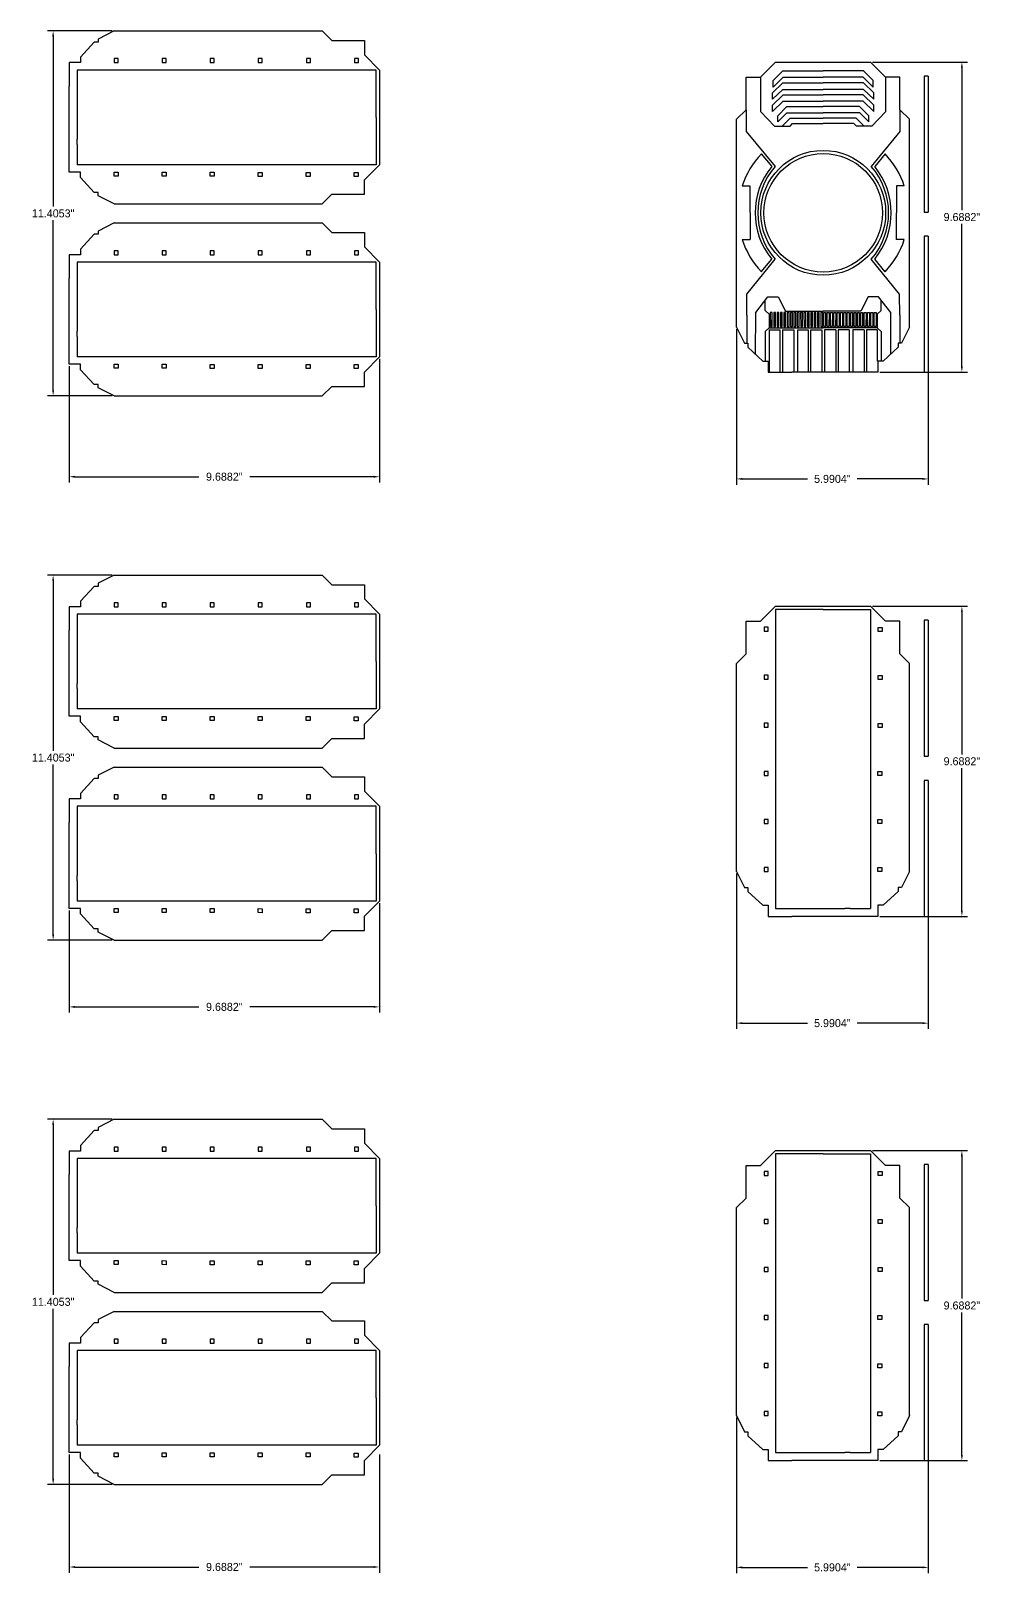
# Model space of a CAD drawing. Extents: x -1 to 46709, y -4 to 42275.
# Drawn here: x -1.45 to 28.23, y 46.23 to 94.41 of the extents above; entities that cross this region are included whole.
import ezdxf

# ---------------------------------------------------------------- set-up
doc = ezdxf.new("R2010")
doc.units = 0
doc.header["$MEASUREMENT"] = 0
doc.layers.get('0').update_dxf_attribs({"linetype": 'CONTINUOUS'})
doc.layers.get('Defpoints').update_dxf_attribs({"linetype": 'CONTINUOUS'})
for name, color, linetype in [('CUT', 1, 'CONTINUOUS'), ('Dims', 210, 'CONTINUOUS'), ('SCORE', 5, 'CONTINUOUS')]:
    doc.layers.add(name, color=color, linetype=linetype)
doc.dimstyles.get("Standard").update_dxf_attribs({"dimtxt": 0.25, "dimasz": 0.18, "dimexe": 0.18, "dimexo": 0.0625, "dimgap": 0.09, "dimtad": 0, "dimtih": 1, "dimtoh": 1, "dimdec": 4, "dimzin": 0, "dimdsep": 46, "dimlunit": 3, "dimtxsty": 'Standard', "dimcen": 0.09, "dimadec": 0, "dimazin": 0, "dimtfac": 1, "dimtdec": 4, "dimtofl": 0, "dimtmove": 0, "dimatfit": 3, "dimfxl": 1, "dimtolj": 1, "dimtzin": 0, "dimarcsym": 0})

# ---------------------------------------------------------------- blocks, each defined once
blk = doc.blocks.new('*U52')
at = {"linetype": 'Continuous'}
blk.add_lwpolyline([(1.058, 0), (1.183, 0), (1.183, 0.125), (1.058, 0.125)], close=True, dxfattribs=at)
blk = doc.blocks.new('*U53')
at = {"layer": 'CUT', "color": 0, "linetype": 'ByBlock', "lineweight": -2, "transparency": 16777216}
for p in [(0.098, 2.759), (1.598, 2.759), (3.098, 2.759), (4.598, 2.759), (6.098, 2.759), (7.598, 2.759)]:
    blk.add_blockref('*U52', p, dxfattribs=at)
blk = doc.blocks.new('*U54')
at = {"linetype": 'Continuous'}
blk.add_lwpolyline([(1.058, 0), (1.183, 0), (1.183, 0.125), (1.058, 0.125)], close=True, dxfattribs=at)
blk = doc.blocks.new('*U55')
at = {"layer": 'CUT', "color": 0, "linetype": 'ByBlock', "lineweight": -2, "transparency": 16777216}
for p in [(0.098, 2.759), (1.598, 2.759), (3.098, 2.759), (4.598, 2.759), (6.098, 2.759), (7.598, 2.759)]:
    blk.add_blockref('*U54', p, dxfattribs=at)
blk = doc.blocks.new('*U56')
at = {"linetype": 'Continuous'}
blk.add_lwpolyline([(1.058, 0), (1.183, 0), (1.183, 0.125), (1.058, 0.125)], close=True, dxfattribs=at)
blk = doc.blocks.new('*U57')
at = {"layer": 'CUT', "color": 0, "linetype": 'ByBlock', "lineweight": -2, "transparency": 16777216}
for p in [(0.098, 2.759), (1.598, 2.759), (3.098, 2.759), (4.598, 2.759), (6.098, 2.759), (7.598, 2.759)]:
    blk.add_blockref('*U56', p, dxfattribs=at)
blk = doc.blocks.new('*U58')
at = {"linetype": 'Continuous'}
blk.add_lwpolyline([(1.058, 0), (1.183, 0), (1.183, 0.125), (1.058, 0.125)], close=True, dxfattribs=at)
blk = doc.blocks.new('*U59')
at = {"layer": 'CUT', "color": 0, "linetype": 'ByBlock', "lineweight": -2, "transparency": 16777216}
for p in [(0.098, 2.759), (1.598, 2.759), (3.098, 2.759), (4.598, 2.759), (6.098, 2.759), (7.598, 2.759)]:
    blk.add_blockref('*U58', p, dxfattribs=at)
blk = doc.blocks.new('*U60')
at = {"linetype": 'Continuous'}
blk.add_lwpolyline([(1.058, 0), (1.183, 0), (1.183, 0.125), (1.058, 0.125)], close=True, dxfattribs=at)
blk = doc.blocks.new('*U61')
at = {"layer": 'CUT', "color": 0, "linetype": 'ByBlock', "lineweight": -2, "transparency": 16777216}
for p in [(0.098, 2.759), (1.598, 2.759), (3.098, 2.759), (4.598, 2.759), (6.098, 2.759), (7.598, 2.759)]:
    blk.add_blockref('*U60', p, dxfattribs=at)
blk = doc.blocks.new('*U62')
at = {"linetype": 'Continuous'}
blk.add_lwpolyline([(1.058, 0), (1.183, 0), (1.183, 0.125), (1.058, 0.125)], close=True, dxfattribs=at)
blk = doc.blocks.new('*U63')
at = {"layer": 'CUT', "color": 0, "linetype": 'ByBlock', "lineweight": -2, "transparency": 16777216}
for p in [(0.098, 2.759), (1.598, 2.759), (3.098, 2.759), (4.598, 2.759), (6.098, 2.759), (7.598, 2.759)]:
    blk.add_blockref('*U62', p, dxfattribs=at)
blk = doc.blocks.new('*U64')
at = {"linetype": 'Continuous'}
blk.add_lwpolyline([(1.058, 0), (1.183, 0), (1.183, 0.125), (1.058, 0.125)], close=True, dxfattribs=at)
blk = doc.blocks.new('*U65')
at = {"layer": 'CUT', "color": 0, "linetype": 'ByBlock', "lineweight": -2, "transparency": 16777216}
for p in [(0.098, 2.759), (1.598, 2.759), (3.098, 2.759), (4.598, 2.759), (6.098, 2.759), (7.598, 2.759)]:
    blk.add_blockref('*U64', p, dxfattribs=at)
blk = doc.blocks.new('*U66')
at = {"linetype": 'Continuous'}
blk.add_lwpolyline([(1.058, 0), (1.183, 0), (1.183, 0.125), (1.058, 0.125)], close=True, dxfattribs=at)
blk = doc.blocks.new('*U67')
at = {"layer": 'CUT', "color": 0, "linetype": 'ByBlock', "lineweight": -2, "transparency": 16777216}
for p in [(0.098, 2.759), (1.598, 2.759), (3.098, 2.759), (4.598, 2.759), (6.098, 2.759), (7.598, 2.759)]:
    blk.add_blockref('*U66', p, dxfattribs=at)
blk = doc.blocks.new('*U68')
at = {"linetype": 'Continuous'}
blk.add_lwpolyline([(1.058, 0), (1.183, 0), (1.183, 0.125), (1.058, 0.125)], close=True, dxfattribs=at)
blk = doc.blocks.new('*U69')
at = {"layer": 'CUT', "color": 0, "linetype": 'ByBlock', "lineweight": -2, "transparency": 16777216}
for p in [(0.098, 2.759), (1.598, 2.759), (3.098, 2.759), (4.598, 2.759), (6.098, 2.759), (7.598, 2.759)]:
    blk.add_blockref('*U68', p, dxfattribs=at)
blk = doc.blocks.new('*U70')
at = {"linetype": 'Continuous'}
blk.add_lwpolyline([(1.058, 0), (1.183, 0), (1.183, 0.125), (1.058, 0.125)], close=True, dxfattribs=at)
blk = doc.blocks.new('*U71')
at = {"layer": 'CUT', "color": 0, "linetype": 'ByBlock', "lineweight": -2, "transparency": 16777216}
for p in [(0.098, 2.759), (1.598, 2.759), (3.098, 2.759), (4.598, 2.759), (6.098, 2.759), (7.598, 2.759)]:
    blk.add_blockref('*U70', p, dxfattribs=at)
blk = doc.blocks.new('*U72')
at = {"linetype": 'Continuous'}
blk.add_lwpolyline([(1.058, 0), (1.183, 0), (1.183, 0.125), (1.058, 0.125)], close=True, dxfattribs=at)
blk = doc.blocks.new('*U73')
at = {"layer": 'CUT', "color": 0, "linetype": 'ByBlock', "lineweight": -2, "transparency": 16777216}
for p in [(0.098, 2.759), (1.598, 2.759), (3.098, 2.759), (4.598, 2.759), (6.098, 2.759), (7.598, 2.759)]:
    blk.add_blockref('*U72', p, dxfattribs=at)
blk = doc.blocks.new('*U74')
at = {"linetype": 'Continuous'}
blk.add_lwpolyline([(1.058, 0), (1.183, 0), (1.183, 0.125), (1.058, 0.125)], close=True, dxfattribs=at)
blk = doc.blocks.new('*U75')
at = {"layer": 'CUT', "color": 0, "linetype": 'ByBlock', "lineweight": -2, "transparency": 16777216}
for p in [(0.098, 2.759), (1.598, 2.759), (3.098, 2.759), (4.598, 2.759), (6.098, 2.759), (7.598, 2.759)]:
    blk.add_blockref('*U74', p, dxfattribs=at)
blk = doc.blocks.new('*U76')
at = {"linetype": 'Continuous'}
blk.add_lwpolyline([(1.058, 0), (1.183, 0), (1.183, 0.125), (1.058, 0.125)], close=True, dxfattribs=at)
blk = doc.blocks.new('*U77')
at = {"layer": 'CUT', "color": 0, "linetype": 'ByBlock', "lineweight": -2, "transparency": 16777216}
for p in [(0.098, 2.759), (1.598, 2.759), (3.098, 2.759), (4.598, 2.759), (6.098, 2.759), (7.598, 2.759)]:
    blk.add_blockref('*U76', p, dxfattribs=at)
blk = doc.blocks.new('*U78')
at = {"linetype": 'Continuous'}
blk.add_lwpolyline([(1.058, 0), (1.183, 0), (1.183, 0.125), (1.058, 0.125)], close=True, dxfattribs=at)
blk = doc.blocks.new('*U79')
at = {"layer": 'CUT', "color": 0, "linetype": 'ByBlock', "lineweight": -2, "transparency": 16777216}
for p in [(0.098, 2.759), (1.598, 2.759), (3.098, 2.759), (4.598, 2.759), (6.098, 2.759), (7.598, 2.759)]:
    blk.add_blockref('*U78', p, dxfattribs=at)
blk = doc.blocks.new('*U80')
at = {"linetype": 'Continuous'}
blk.add_lwpolyline([(1.058, 0), (1.183, 0), (1.183, 0.125), (1.058, 0.125)], close=True, dxfattribs=at)
blk = doc.blocks.new('*U81')
at = {"layer": 'CUT', "color": 0, "linetype": 'ByBlock', "lineweight": -2, "transparency": 16777216}
for p in [(0.098, 2.759), (1.598, 2.759), (3.098, 2.759), (4.598, 2.759), (6.098, 2.759), (7.598, 2.759)]:
    blk.add_blockref('*U80', p, dxfattribs=at)
blk = doc.blocks.new('*U82')
at = {"linetype": 'Continuous'}
blk.add_lwpolyline([(1.058, 0), (1.183, 0), (1.183, 0.125), (1.058, 0.125)], close=True, dxfattribs=at)
blk = doc.blocks.new('*U83')
at = {"layer": 'CUT', "color": 0, "linetype": 'ByBlock', "lineweight": -2, "transparency": 16777216}
for p in [(0.098, 2.759), (1.598, 2.759), (3.098, 2.759), (4.598, 2.759), (6.098, 2.759), (7.598, 2.759)]:
    blk.add_blockref('*U82', p, dxfattribs=at)
blk = doc.blocks.new('*U84')
at = {"linetype": 'Continuous'}
for p, q in [((0.03653, 0.47489), (0.03934, 0.03934)), ((0.09554, 0.47489), (0.03653, 0.47489)), ((0.03934, 0.03934), (0.09554, 0.03934)), ((0.09554, 0.03934), (0.09554, 0.47489))]:
    blk.add_line(p, q, dxfattribs=at)
blk = doc.blocks.new('*U85')
at = {"layer": 'SCORE', "color": 0, "linetype": 'ByBlock', "lineweight": -2, "transparency": 16777216, "rotation": 90.00000000000001}
for p in [(42.956, 57.553), (42.956, 57.448), (42.956, 57.343), (42.956, 57.238), (42.956, 57.133), (42.956, 57.028), (42.956, 56.923), (42.956, 56.817), (42.956, 56.712), (42.956, 56.607), (42.956, 56.502), (42.956, 56.397), (42.956, 56.292), (42.956, 56.187), (42.956, 56.082), (42.956, 55.977)]:
    blk.add_blockref('*U84', p, dxfattribs=at)
blk = doc.blocks.new('*U86')
at = {"linetype": 'Continuous'}
for p, q in [((0.03653, 0.47489), (0.03934, 0.03934)), ((0.09554, 0.47489), (0.03653, 0.47489)), ((0.03934, 0.03934), (0.09554, 0.03934)), ((0.09554, 0.03934), (0.09554, 0.47489))]:
    blk.add_line(p, q, dxfattribs=at)
blk = doc.blocks.new('*U87')
at = {"layer": 'SCORE', "color": 0, "linetype": 'ByBlock', "lineweight": -2, "transparency": 16777216}
for p in [(10.59089, 2.85777), (10.695984, 2.85777), (10.801078, 2.85777), (10.906172, 2.85777), (11.011266, 2.85777), (11.11636, 2.85777), (11.221454, 2.85777), (11.326548, 2.85777), (11.431642, 2.85777), (11.536736, 2.85777), (11.64183, 2.85777), (11.746924, 2.85777), (11.852018, 2.85777), (11.957112, 2.85777), (12.062206, 2.85777), (12.1673, 2.85777)]:
    blk.add_blockref('*U86', p, dxfattribs=at)
blk = doc.blocks.new('*D93')
at = {"layer": 'Defpoints', "color": 0, "linetype": 'Continuous', "transparency": 16777216}
for p in [(1.156, 60.412), (-0.751, 49.007), (1.156, 49.007)]:
    blk.add_point(p, dxfattribs=at)
at = {"layer": 'Dims', "color": 0, "linetype": 'Continuous', "lineweight": -2, "transparency": 16777216}
for p, q in [((1.094, 60.412), (-0.931, 60.412)), ((-0.751, 60.232), (-0.751, 54.924)), ((-0.751, 49.187), (-0.751, 54.494)), ((1.094, 49.007), (-0.931, 49.007))]:
    blk.add_line(p, q, dxfattribs=at)
at = {"layer": 'Dims', "color": 0, "linetype": 'Continuous', "transparency": 16777216}
for points in [[(-0.781, 60.232), (-0.721, 60.232), (-0.751, 60.412)], [(-0.781, 49.187), (-0.721, 49.187), (-0.751, 49.007)]]:
    blk.add_solid(points, dxfattribs=at)
at = {"layer": 'Dims', "color": 0, "linetype": 'Continuous', "transparency": 16777216, "insert": (-0.751, 54.709), "char_height": 0.25, "attachment_point": 5}
blk.add_mtext('\\A1;11.4053"', dxfattribs=at)
blk = doc.blocks.new('*D94')
at = {"layer": 'Defpoints', "color": 0, "linetype": 'Continuous', "transparency": 16777216}
for p in [(1.156, 77.412), (-0.751, 66.007), (1.156, 66.007)]:
    blk.add_point(p, dxfattribs=at)
at = {"layer": 'Dims', "color": 0, "linetype": 'Continuous', "lineweight": -2, "transparency": 16777216}
for p, q in [((1.094, 77.412), (-0.931, 77.412)), ((-0.751, 77.232), (-0.751, 71.924)), ((-0.751, 66.187), (-0.751, 71.494)), ((1.094, 66.007), (-0.931, 66.007))]:
    blk.add_line(p, q, dxfattribs=at)
at = {"layer": 'Dims', "color": 0, "linetype": 'Continuous', "transparency": 16777216}
for points in [[(-0.781, 77.232), (-0.721, 77.232), (-0.751, 77.412)], [(-0.781, 66.187), (-0.721, 66.187), (-0.751, 66.007)]]:
    blk.add_solid(points, dxfattribs=at)
at = {"layer": 'Dims', "color": 0, "linetype": 'Continuous', "transparency": 16777216, "insert": (-0.751, 71.709), "char_height": 0.25, "attachment_point": 5}
blk.add_mtext('\\A1;11.4053"', dxfattribs=at)
blk = doc.blocks.new('*D95')
at = {"layer": 'Defpoints', "color": 0, "linetype": 'Continuous', "transparency": 16777216}
for p in [(1.156, 94.412), (-0.751, 83.007), (1.156, 83.007)]:
    blk.add_point(p, dxfattribs=at)
at = {"layer": 'Dims', "color": 0, "linetype": 'Continuous', "lineweight": -2, "transparency": 16777216}
for p, q in [((1.094, 94.412), (-0.931, 94.412)), ((-0.751, 94.232), (-0.751, 88.924)), ((-0.751, 83.187), (-0.751, 88.494)), ((1.094, 83.007), (-0.931, 83.007))]:
    blk.add_line(p, q, dxfattribs=at)
at = {"layer": 'Dims', "color": 0, "linetype": 'Continuous', "transparency": 16777216}
for points in [[(-0.781, 94.232), (-0.721, 94.232), (-0.751, 94.412)], [(-0.781, 83.187), (-0.721, 83.187), (-0.751, 83.007)]]:
    blk.add_solid(points, dxfattribs=at)
at = {"layer": 'Dims', "color": 0, "linetype": 'Continuous', "transparency": 16777216, "insert": (-0.751, 88.709), "char_height": 0.25, "attachment_point": 5}
blk.add_mtext('\\A1;11.4053"', dxfattribs=at)
blk = doc.blocks.new('*D104')
at = {"layer": 'Defpoints', "color": 0, "linetype": 'Continuous', "transparency": 16777216}
for p in [(-0.25, 50), (9.438, 50), (9.438, 46.427)]:
    blk.add_point(p, dxfattribs=at)
at = {"layer": 'Dims', "color": 0, "linetype": 'Continuous', "lineweight": -2, "transparency": 16777216}
for p, q in [((-0.25, 49.938), (-0.25, 46.247)), ((9.438, 49.938), (9.438, 46.247)), ((-0.07, 46.427), (3.796, 46.427)), ((9.258, 46.427), (5.392, 46.427))]:
    blk.add_line(p, q, dxfattribs=at)
at = {"layer": 'Dims', "color": 0, "linetype": 'Continuous', "transparency": 16777216}
for points in [[(-0.07, 46.457), (-0.07, 46.397), (-0.25, 46.427)], [(9.258, 46.457), (9.258, 46.397), (9.438, 46.427)]]:
    blk.add_solid(points, dxfattribs=at)
at = {"layer": 'Dims', "color": 0, "linetype": 'Continuous', "transparency": 16777216, "insert": (4.594, 46.427), "char_height": 0.25, "attachment_point": 5}
blk.add_mtext('\\A1;9.6882"', dxfattribs=at)
blk = doc.blocks.new('*D105')
at = {"layer": 'Defpoints', "color": 0, "linetype": 'Continuous', "transparency": 16777216}
for p in [(-0.25, 67), (9.438, 67.23), (9.438, 63.923)]:
    blk.add_point(p, dxfattribs=at)
at = {"layer": 'Dims', "color": 0, "linetype": 'Continuous', "lineweight": -2, "transparency": 16777216}
for p, q in [((9.438, 67.168), (9.438, 63.743)), ((-0.25, 66.938), (-0.25, 63.743)), ((-0.07, 63.923), (3.796, 63.923)), ((9.258, 63.923), (5.392, 63.923))]:
    blk.add_line(p, q, dxfattribs=at)
at = {"layer": 'Dims', "color": 0, "linetype": 'Continuous', "transparency": 16777216}
for points in [[(-0.07, 63.953), (-0.07, 63.893), (-0.25, 63.923)], [(9.258, 63.953), (9.258, 63.893), (9.438, 63.923)]]:
    blk.add_solid(points, dxfattribs=at)
at = {"layer": 'Dims', "color": 0, "linetype": 'Continuous', "transparency": 16777216, "insert": (4.594, 63.923), "char_height": 0.25, "attachment_point": 5}
blk.add_mtext('\\A1;9.6882"', dxfattribs=at)
blk = doc.blocks.new('*D106')
at = {"layer": 'Defpoints', "color": 0, "linetype": 'Continuous', "transparency": 16777216}
for p in [(-0.25, 84), (9.438, 84.23), (9.438, 80.483)]:
    blk.add_point(p, dxfattribs=at)
at = {"layer": 'Dims', "color": 0, "linetype": 'Continuous', "lineweight": -2, "transparency": 16777216}
for p, q in [((-0.25, 83.938), (-0.25, 80.303)), ((9.438, 84.168), (9.438, 80.303)), ((-0.07, 80.483), (3.796, 80.483)), ((9.258, 80.483), (5.392, 80.483))]:
    blk.add_line(p, q, dxfattribs=at)
at = {"layer": 'Dims', "color": 0, "linetype": 'Continuous', "transparency": 16777216}
for points in [[(-0.07, 80.513), (-0.07, 80.453), (-0.25, 80.483)], [(9.258, 80.513), (9.258, 80.453), (9.438, 80.483)]]:
    blk.add_solid(points, dxfattribs=at)
at = {"layer": 'Dims', "color": 0, "linetype": 'Continuous', "transparency": 16777216, "insert": (4.594, 80.483), "char_height": 0.25, "attachment_point": 5}
blk.add_mtext('\\A1;9.6882"', dxfattribs=at)
blk = doc.blocks.new('*D107')
at = {"layer": 'Defpoints', "color": 0, "linetype": 'Continuous', "transparency": 16777216}
for p in [(20.588, 85.156), (26.579, 85.156), (26.579, 80.415)]:
    blk.add_point(p, dxfattribs=at)
at = {"layer": 'Dims', "color": 0, "linetype": 'Continuous', "lineweight": -2, "transparency": 16777216}
for p, q in [((20.588, 85.094), (20.588, 80.235)), ((26.579, 85.094), (26.579, 80.235)), ((20.768, 80.415), (22.806, 80.415)), ((26.399, 80.415), (24.361, 80.415))]:
    blk.add_line(p, q, dxfattribs=at)
at = {"layer": 'Dims', "color": 0, "linetype": 'Continuous', "transparency": 16777216}
for points in [[(20.768, 80.445), (20.768, 80.385), (20.588, 80.415)], [(26.399, 80.445), (26.399, 80.385), (26.579, 80.415)]]:
    blk.add_solid(points, dxfattribs=at)
at = {"layer": 'Dims', "color": 0, "linetype": 'Continuous', "transparency": 16777216, "insert": (23.583, 80.415), "char_height": 0.25, "attachment_point": 5}
blk.add_mtext('\\A1;5.9904"', dxfattribs=at)
blk = doc.blocks.new('*D108')
at = {"layer": 'Defpoints', "color": 0, "linetype": 'Continuous', "transparency": 16777216}
for p in [(20.588, 68.156), (26.579, 68.156), (26.579, 63.415)]:
    blk.add_point(p, dxfattribs=at)
at = {"layer": 'Dims', "color": 0, "linetype": 'Continuous', "lineweight": -2, "transparency": 16777216}
for p, q in [((20.588, 68.094), (20.588, 63.235)), ((26.579, 68.094), (26.579, 63.235)), ((20.768, 63.415), (22.806, 63.415)), ((26.399, 63.415), (24.361, 63.415))]:
    blk.add_line(p, q, dxfattribs=at)
at = {"layer": 'Dims', "color": 0, "linetype": 'Continuous', "transparency": 16777216}
for points in [[(20.768, 63.445), (20.768, 63.385), (20.588, 63.415)], [(26.399, 63.445), (26.399, 63.385), (26.579, 63.415)]]:
    blk.add_solid(points, dxfattribs=at)
at = {"layer": 'Dims', "color": 0, "linetype": 'Continuous', "transparency": 16777216, "insert": (23.583, 63.415), "char_height": 0.25, "attachment_point": 5}
blk.add_mtext('\\A1;5.9904"', dxfattribs=at)
blk = doc.blocks.new('*D109')
at = {"layer": 'Defpoints', "color": 0, "linetype": 'Continuous', "transparency": 16777216}
for p in [(20.588, 51.156), (26.579, 51.156), (26.579, 46.415)]:
    blk.add_point(p, dxfattribs=at)
at = {"layer": 'Dims', "color": 0, "linetype": 'Continuous', "lineweight": -2, "transparency": 16777216}
for p, q in [((20.588, 51.094), (20.588, 46.235)), ((26.579, 51.094), (26.579, 46.235)), ((20.768, 46.415), (22.806, 46.415)), ((26.399, 46.415), (24.361, 46.415))]:
    blk.add_line(p, q, dxfattribs=at)
at = {"layer": 'Dims', "color": 0, "linetype": 'Continuous', "transparency": 16777216}
for points in [[(20.768, 46.445), (20.768, 46.385), (20.588, 46.415)], [(26.399, 46.445), (26.399, 46.385), (26.579, 46.415)]]:
    blk.add_solid(points, dxfattribs=at)
at = {"layer": 'Dims', "color": 0, "linetype": 'Continuous', "transparency": 16777216, "insert": (23.583, 46.415), "char_height": 0.25, "attachment_point": 5}
blk.add_mtext('\\A1;5.9904"', dxfattribs=at)
blk = doc.blocks.new('*D111')
at = {"layer": 'Defpoints', "color": 0, "linetype": 'Continuous', "transparency": 16777216}
for p in [(24.77, 93.438), (25, 83.75), (27.628, 83.75)]:
    blk.add_point(p, dxfattribs=at)
at = {"layer": 'Dims', "color": 0, "linetype": 'Continuous', "lineweight": -2, "transparency": 16777216}
for p, q in [((24.832, 93.438), (27.808, 93.438)), ((27.628, 93.258), (27.628, 88.809)), ((27.628, 83.93), (27.628, 88.379)), ((25.063, 83.75), (27.808, 83.75))]:
    blk.add_line(p, q, dxfattribs=at)
at = {"layer": 'Dims', "color": 0, "linetype": 'Continuous', "transparency": 16777216}
for points in [[(27.598, 93.258), (27.658, 93.258), (27.628, 93.438)], [(27.598, 83.93), (27.658, 83.93), (27.628, 83.75)]]:
    blk.add_solid(points, dxfattribs=at)
at = {"layer": 'Dims', "color": 0, "linetype": 'Continuous', "transparency": 16777216, "insert": (27.628, 88.594), "char_height": 0.25, "attachment_point": 5}
blk.add_mtext('\\A1;9.6882"', dxfattribs=at)
blk = doc.blocks.new('*D112')
at = {"layer": 'Defpoints', "color": 0, "linetype": 'Continuous', "transparency": 16777216}
for p in [(24.77, 76.438), (25, 66.75), (27.628, 66.75)]:
    blk.add_point(p, dxfattribs=at)
at = {"layer": 'Dims', "color": 0, "linetype": 'Continuous', "lineweight": -2, "transparency": 16777216}
for p, q in [((24.832, 76.438), (27.808, 76.438)), ((27.628, 76.258), (27.628, 71.809)), ((27.628, 66.93), (27.628, 71.379)), ((25.063, 66.75), (27.808, 66.75))]:
    blk.add_line(p, q, dxfattribs=at)
at = {"layer": 'Dims', "color": 0, "linetype": 'Continuous', "transparency": 16777216}
for points in [[(27.598, 76.258), (27.658, 76.258), (27.628, 76.438)], [(27.598, 66.93), (27.658, 66.93), (27.628, 66.75)]]:
    blk.add_solid(points, dxfattribs=at)
at = {"layer": 'Dims', "color": 0, "linetype": 'Continuous', "transparency": 16777216, "insert": (27.628, 71.594), "char_height": 0.25, "attachment_point": 5}
blk.add_mtext('\\A1;9.6882"', dxfattribs=at)
blk = doc.blocks.new('*D113')
at = {"layer": 'Defpoints', "color": 0, "linetype": 'Continuous', "transparency": 16777216}
for p in [(24.77, 59.438), (25, 49.75), (27.628, 49.75)]:
    blk.add_point(p, dxfattribs=at)
at = {"layer": 'Dims', "color": 0, "linetype": 'Continuous', "lineweight": -2, "transparency": 16777216}
for p, q in [((24.832, 59.438), (27.808, 59.438)), ((27.628, 59.258), (27.628, 54.809)), ((27.628, 49.93), (27.628, 54.379)), ((25.063, 49.75), (27.808, 49.75))]:
    blk.add_line(p, q, dxfattribs=at)
at = {"layer": 'Dims', "color": 0, "linetype": 'Continuous', "transparency": 16777216}
for points in [[(27.598, 59.258), (27.658, 59.258), (27.628, 59.438)], [(27.598, 49.93), (27.658, 49.93), (27.628, 49.75)]]:
    blk.add_solid(points, dxfattribs=at)
at = {"layer": 'Dims', "color": 0, "linetype": 'Continuous', "transparency": 16777216, "insert": (27.628, 54.594), "char_height": 0.25, "attachment_point": 5}
blk.add_mtext('\\A1;9.6882"', dxfattribs=at)

msp = doc.modelspace()

# ---------------------------------------------------------------- linework, layer by layer
at = {"layer": 'CUT', "linetype": 'Continuous'}
for p, q in [((0.52762, 94.05816), (0.09823, 93.59229)), ((0.65391, 94.05816), (0.52762, 94.05816)), ((1.15627, 94.41178), (0.65391, 94.15639)), ((0.65391, 94.15639), (0.65391, 94.05816)), ((1.15627, 94.41178), (7.65325, 94.41178)), ((7.65325, 94.41178), (7.94793, 94.11148)), ((7.94793, 94.11148), (8.96949, 94.11148)), ((8.96949, 94.11148), (8.96949, 93.66526)), ((0.09823, 93.59229), (0.09823, 93.41829)), ((8.96949, 93.66526), (9.43817, 93.18815)), ((0.09823, 93.41829), (-0.25, 93.41829)), ((-0.25, 93.41829), (-0.25, 92.68593)), ((4.40476, 93.18815), (0, 93.18815)), ((0, 93.18815), (0.00126, 92.68593)), ((9.33817, 93.18815), (4.40476, 93.18815)), ((9.33817, 91.70914), (9.33817, 93.18815)), ((9.43817, 93.18815), (9.43817, 90.23013)), ((21.33474, 92.96949), (21.81185, 93.43817)), ((21.81185, 93.43817), (24.76987, 93.43817)), ((25.24697, 92.96949), (24.76987, 93.43817)), ((26.57863, 93), (26.45363, 93)), ((26.45363, 93), (26.45363, 88.75)), ((26.57863, 93), (26.57863, 88.75)), ((-0.25, 91.02914), (-0.25, 92.68593)), ((0.00126, 92.68593), (0, 91.02914)), ((20.88852, 91.94793), (20.88852, 92.96949)), ((20.88852, 92.96949), (21.33474, 92.96949)), ((25.6932, 92.96949), (25.24697, 92.96949)), ((25.6932, 91.94793), (25.6932, 92.96949)), ((9.33817, 91.70914), (9.33817, 90.23013)), ((20.58822, 91.65325), (20.88852, 91.94793)), ((20.58822, 85.15627), (20.58822, 91.65325)), ((25.99349, 91.65325), (25.6932, 91.94793)), ((25.99349, 85.15627), (25.99349, 91.65325)), ((-0.25, 90.86481), (-0.25, 91.02914)), ((-0.25, 90), (-0.25, 90.86481)), ((0, 90.86481), (0, 91.02914)), ((0, 90.86481), (0, 90.23013)), ((4.40476, 90.23013), (0, 90.23013)), ((9.33817, 90.23013), (4.40476, 90.23013)), ((8.96949, 89.75303), (9.43817, 90.23013)), ((0.09823, 90), (-0.25, 90)), ((0.09823, 89.826), (0.09823, 90)), ((0.52762, 89.36012), (0.09823, 89.826)), ((8.96949, 89.3068), (8.96949, 89.75303)), ((0.65391, 89.36012), (0.52762, 89.36012)), ((0.65391, 89.2619), (0.65391, 89.36012)), ((1.15627, 89.00651), (0.65391, 89.2619)), ((7.65325, 89.00651), (7.94793, 89.3068)), ((7.94793, 89.3068), (8.96949, 89.3068)), ((1.15627, 89.00651), (7.65325, 89.00651)), ((26.32863, 88.75), (26.32863, 88.75)), ((26.45363, 88.75), (26.57863, 88.75)), ((1.15627, 88.41178), (0.65391, 88.15639)), ((1.15627, 88.41178), (7.65325, 88.41178)), ((7.65325, 88.41178), (7.94793, 88.11148)), ((0.52762, 88.05816), (0.09823, 87.59229)), ((0.65391, 88.05816), (0.52762, 88.05816)), ((0.65391, 88.15639), (0.65391, 88.05816)), ((7.94793, 88.11148), (8.96949, 88.11148)), ((8.96949, 88.11148), (8.96949, 87.66526)), ((26.57863, 88), (26.45363, 88)), ((26.45363, 88), (26.45363, 83.75)), ((26.57863, 88), (26.57863, 83.75)), ((0.09823, 87.41829), (-0.25, 87.41829)), ((-0.25, 87.41829), (-0.25, 86.68593)), ((0.09823, 87.59229), (0.09823, 87.41829)), ((8.96949, 87.66526), (9.43817, 87.18815)), ((4.40476, 87.18815), (0, 87.18815)), ((0, 87.18815), (0.00126, 86.68593)), ((9.33817, 87.18815), (4.40476, 87.18815)), ((9.33817, 85.70914), (9.33817, 87.18815)), ((9.43817, 87.18815), (9.43817, 84.23013)), ((-0.25, 85.02914), (-0.25, 86.68593)), ((0.00126, 86.68593), (0, 85.02914)), ((9.33817, 85.70914), (9.33817, 84.23013)), ((-0.25, 84.86481), (-0.25, 85.02914)), ((-0.25, 84), (-0.25, 84.86481)), ((0, 84.86481), (0, 85.02914)), ((0, 84.86481), (0, 84.23013)), ((20.58822, 85.15627), (20.84361, 84.65391)), ((25.99349, 85.15627), (25.7381, 84.65391)), ((20.84361, 84.65391), (20.94184, 84.65391)), ((20.94184, 84.65391), (20.94184, 84.52762)), ((20.94184, 84.52762), (21.40771, 84.09823)), ((25.63988, 84.52762), (25.174, 84.09823)), ((25.7381, 84.65391), (25.63988, 84.65391)), ((25.63988, 84.65391), (25.63988, 84.52762)), ((0.09823, 84), (-0.25, 84)), ((4.40476, 84.23013), (0, 84.23013)), ((0.09823, 83.826), (0.09823, 84)), ((9.33817, 84.23013), (4.40476, 84.23013)), ((8.96949, 83.75303), (9.43817, 84.23013)), ((21.40771, 84.09823), (21.58171, 84.09823)), ((21.58171, 84.09823), (21.58171, 83.75)), ((25.174, 84.09823), (25, 84.09823)), ((25, 84.09823), (25, 83.75)), ((0.52762, 83.36012), (0.09823, 83.826)), ((0.65391, 83.36012), (0.52762, 83.36012)), ((0.65391, 83.2619), (0.65391, 83.36012)), ((8.96949, 83.3068), (8.96949, 83.75303)), ((21.58171, 83.75), (22.31407, 83.75)), ((23.97086, 83.75), (22.31407, 83.75)), ((24.13519, 83.75), (23.97086, 83.75)), ((25, 83.75), (24.13519, 83.75)), ((26.45363, 83.75), (26.57863, 83.75)), ((1.15627, 83.00651), (0.65391, 83.2619)), ((1.15627, 83.00651), (7.65325, 83.00651)), ((7.65325, 83.00651), (7.94793, 83.3068)), ((7.94793, 83.3068), (8.96949, 83.3068)), ((1.15627, 77.41178), (0.65391, 77.15639)), ((0.65391, 77.15639), (0.65391, 77.05816)), ((1.15627, 77.41178), (7.65325, 77.41178)), ((7.65325, 77.41178), (7.94793, 77.11148)), ((7.94793, 77.11148), (8.96949, 77.11148)), ((8.96949, 77.11148), (8.96949, 76.66526)), ((0.52762, 77.05816), (0.09823, 76.59229)), ((0.65391, 77.05816), (0.52762, 77.05816)), ((8.96949, 76.66526), (9.43817, 76.18815)), ((0.09823, 76.41829), (-0.25, 76.41829)), ((-0.25, 76.41829), (-0.25, 75.68593)), ((4.40476, 76.18815), (0, 76.18815)), ((0, 76.18815), (0.00126, 75.68593)), ((0.09823, 76.59229), (0.09823, 76.41829)), ((9.33817, 76.18815), (4.40476, 76.18815)), ((9.33817, 74.70914), (9.33817, 76.18815)), ((9.43817, 76.18815), (9.43817, 73.23013)), ((21.33474, 75.96949), (21.81185, 76.43817)), ((21.81185, 76.43817), (24.76987, 76.43817)), ((23.29086, 76.33817), (21.81185, 76.33817)), ((21.81185, 76.33817), (21.81185, 71.40476)), ((23.29086, 76.33817), (24.76987, 76.33817)), ((25.24697, 75.96949), (24.76987, 76.43817)), ((24.76987, 76.33817), (24.76987, 71.40476)), ((-0.25, 74.02914), (-0.25, 75.68593)), ((0.00126, 75.68593), (0, 74.02914)), ((20.88852, 74.94793), (20.88852, 75.96949)), ((20.88852, 75.96949), (21.33474, 75.96949)), ((25.6932, 75.96949), (25.24697, 75.96949)), ((25.6932, 74.94793), (25.6932, 75.96949)), ((26.57863, 76), (26.45363, 76)), ((26.45363, 76), (26.45363, 71.75)), ((26.57863, 76), (26.57863, 71.75)), ((9.33817, 74.70914), (9.33817, 73.23013)), ((20.58822, 74.65325), (20.88852, 74.94793)), ((25.99349, 74.65325), (25.6932, 74.94793)), ((20.58822, 68.15627), (20.58822, 74.65325)), ((25.99349, 68.15627), (25.99349, 74.65325)), ((-0.25, 73.86481), (-0.25, 74.02914)), ((-0.25, 73), (-0.25, 73.86481)), ((0, 73.86481), (0, 74.02914)), ((0, 73.86481), (0, 73.23013)), ((4.40476, 73.23013), (0, 73.23013)), ((9.33817, 73.23013), (4.40476, 73.23013)), ((8.96949, 72.75303), (9.43817, 73.23013)), ((0.09823, 73), (-0.25, 73)), ((0.09823, 72.826), (0.09823, 73)), ((0.52762, 72.36012), (0.09823, 72.826)), ((8.96949, 72.3068), (8.96949, 72.75303)), ((0.65391, 72.36012), (0.52762, 72.36012)), ((0.65391, 72.2619), (0.65391, 72.36012)), ((7.65325, 72.00651), (7.94793, 72.3068)), ((7.94793, 72.3068), (8.96949, 72.3068)), ((1.15627, 72.00651), (0.65391, 72.2619)), ((1.15627, 72.00651), (7.65325, 72.00651)), ((1.15627, 71.41178), (0.65391, 71.15639)), ((1.15627, 71.41178), (7.65325, 71.41178)), ((7.65325, 71.41178), (7.94793, 71.11148)), ((21.81185, 71.40476), (21.81185, 67)), ((24.76987, 71.40476), (24.76987, 67)), ((26.32863, 71.75), (26.32863, 71.75)), ((26.45363, 71.75), (26.57863, 71.75)), ((0.52762, 71.05816), (0.09823, 70.59229)), ((0.65391, 71.05816), (0.52762, 71.05816)), ((0.65391, 71.15639), (0.65391, 71.05816)), ((7.94793, 71.11148), (8.96949, 71.11148)), ((8.96949, 71.11148), (8.96949, 70.66526)), ((26.57863, 71), (26.45363, 71)), ((26.45363, 71), (26.45363, 66.75)), ((26.57863, 71), (26.57863, 66.75)), ((0.09823, 70.41829), (-0.25, 70.41829)), ((-0.25, 70.41829), (-0.25, 69.68593)), ((0.09823, 70.59229), (0.09823, 70.41829)), ((8.96949, 70.66526), (9.43817, 70.18815)), ((4.40476, 70.18815), (0, 70.18815)), ((0, 70.18815), (0.00126, 69.68593)), ((9.33817, 70.18815), (4.40476, 70.18815)), ((9.33817, 68.70914), (9.33817, 70.18815)), ((9.43817, 70.18815), (9.43817, 67.23013)), ((-0.25, 68.02914), (-0.25, 69.68593)), ((0.00126, 69.68593), (0, 68.02914)), ((9.33817, 68.70914), (9.33817, 67.23013)), ((-0.25, 67.86481), (-0.25, 68.02914)), ((0, 67.86481), (0, 68.02914)), ((20.58822, 68.15627), (20.84361, 67.65391)), ((25.99349, 68.15627), (25.7381, 67.65391)), ((-0.25, 67), (-0.25, 67.86481)), ((0, 67.86481), (0, 67.23013)), ((20.84361, 67.65391), (20.94184, 67.65391)), ((20.94184, 67.65391), (20.94184, 67.52762)), ((20.94184, 67.52762), (21.40771, 67.09823)), ((25.63988, 67.52762), (25.174, 67.09823)), ((25.7381, 67.65391), (25.63988, 67.65391)), ((25.63988, 67.65391), (25.63988, 67.52762)), ((0.09823, 67), (-0.25, 67)), ((4.40476, 67.23013), (0, 67.23013)), ((0.09823, 66.826), (0.09823, 67)), ((9.33817, 67.23013), (4.40476, 67.23013)), ((8.96949, 66.75303), (9.43817, 67.23013)), ((21.40771, 67.09823), (21.58171, 67.09823)), ((21.58171, 67.09823), (21.58171, 66.75)), ((21.81185, 67), (22.31407, 67.00126)), ((22.31407, 67.00126), (23.97086, 67)), ((24.13519, 67), (23.97086, 67)), ((24.13519, 67), (24.76987, 67)), ((25.174, 67.09823), (25, 67.09823)), ((25, 67.09823), (25, 66.75)), ((0.52762, 66.36012), (0.09823, 66.826)), ((8.96949, 66.3068), (8.96949, 66.75303)), ((21.58171, 66.75), (22.31407, 66.75)), ((23.97086, 66.75), (22.31407, 66.75)), ((24.13519, 66.75), (23.97086, 66.75)), ((25, 66.75), (24.13519, 66.75)), ((26.45363, 66.75), (26.57863, 66.75)), ((0.65391, 66.36012), (0.52762, 66.36012)), ((0.65391, 66.2619), (0.65391, 66.36012)), ((1.15627, 66.00651), (0.65391, 66.2619)), ((1.15627, 66.00651), (7.65325, 66.00651)), ((7.65325, 66.00651), (7.94793, 66.3068)), ((7.94793, 66.3068), (8.96949, 66.3068)), ((1.15627, 60.41178), (0.65391, 60.15639)), ((1.15627, 60.41178), (7.65325, 60.41178)), ((7.65325, 60.41178), (7.94793, 60.11148)), ((0.52762, 60.05816), (0.09823, 59.59229)), ((0.65391, 60.05816), (0.52762, 60.05816)), ((0.65391, 60.15639), (0.65391, 60.05816)), ((7.94793, 60.11148), (8.96949, 60.11148)), ((8.96949, 60.11148), (8.96949, 59.66526)), ((0.09823, 59.41829), (-0.25, 59.41829)), ((-0.25, 59.41829), (-0.25, 58.68593)), ((0.09823, 59.59229), (0.09823, 59.41829)), ((8.96949, 59.66526), (9.43817, 59.18815)), ((21.33474, 58.96949), (21.81185, 59.43817)), ((21.81185, 59.43817), (24.76987, 59.43817)), ((23.29086, 59.33817), (21.81185, 59.33817)), ((21.81185, 59.33817), (21.81185, 54.40476)), ((23.29086, 59.33817), (24.76987, 59.33817)), ((25.24697, 58.96949), (24.76987, 59.43817)), ((24.76987, 59.33817), (24.76987, 54.40476)), ((4.40476, 59.18815), (0, 59.18815)), ((0, 59.18815), (0.00126, 58.68593)), ((9.33817, 59.18815), (4.40476, 59.18815)), ((9.33817, 57.70914), (9.33817, 59.18815)), ((9.43817, 59.18815), (9.43817, 56.23013)), ((20.88852, 57.94793), (20.88852, 58.96949)), ((20.88852, 58.96949), (21.33474, 58.96949)), ((25.6932, 58.96949), (25.24697, 58.96949)), ((25.6932, 57.94793), (25.6932, 58.96949)), ((26.57863, 59), (26.45363, 59)), ((26.45363, 59), (26.45363, 54.75)), ((26.57863, 59), (26.57863, 54.75)), ((-0.25, 57.02914), (-0.25, 58.68593)), ((0.00126, 58.68593), (0, 57.02914)), ((20.58822, 57.65325), (20.88852, 57.94793)), ((25.99349, 57.65325), (25.6932, 57.94793)), ((9.33817, 57.70914), (9.33817, 56.23013)), ((20.58822, 51.15627), (20.58822, 57.65325)), ((25.99349, 51.15627), (25.99349, 57.65325)), ((-0.25, 56.86481), (-0.25, 57.02914)), ((-0.25, 56), (-0.25, 56.86481)), ((0, 56.86481), (0, 57.02914)), ((0, 56.86481), (0, 56.23013)), ((0.09823, 56), (-0.25, 56)), ((4.40476, 56.23013), (0, 56.23013)), ((0.09823, 55.826), (0.09823, 56)), ((9.33817, 56.23013), (4.40476, 56.23013)), ((8.96949, 55.75303), (9.43817, 56.23013)), ((0.52762, 55.36012), (0.09823, 55.826)), ((8.96949, 55.3068), (8.96949, 55.75303)), ((0.65391, 55.36012), (0.52762, 55.36012)), ((0.65391, 55.2619), (0.65391, 55.36012)), ((1.15627, 55.00651), (0.65391, 55.2619)), ((1.15627, 55.00651), (7.65325, 55.00651)), ((7.65325, 55.00651), (7.94793, 55.3068)), ((7.94793, 55.3068), (8.96949, 55.3068)), ((26.32863, 54.75), (26.32863, 54.75)), ((26.45363, 54.75), (26.57863, 54.75)), ((0.52762, 54.05816), (0.09823, 53.59229)), ((0.65391, 54.05816), (0.52762, 54.05816)), ((1.15627, 54.41178), (0.65391, 54.15639)), ((0.65391, 54.15639), (0.65391, 54.05816)), ((1.15627, 54.41178), (7.65325, 54.41178)), ((7.65325, 54.41178), (7.94793, 54.11148)), ((7.94793, 54.11148), (8.96949, 54.11148)), ((8.96949, 54.11148), (8.96949, 53.66526)), ((21.81185, 54.40476), (21.81185, 50)), ((24.76987, 54.40476), (24.76987, 50)), ((26.57863, 54), (26.45363, 54)), ((26.45363, 54), (26.45363, 49.75)), ((26.57863, 54), (26.57863, 49.75)), ((0.09823, 53.59229), (0.09823, 53.41829)), ((8.96949, 53.66526), (9.43817, 53.18815)), ((0.09823, 53.41829), (-0.25, 53.41829)), ((-0.25, 53.41829), (-0.25, 52.68593)), ((4.40476, 53.18815), (0, 53.18815)), ((0, 53.18815), (0.00126, 52.68593)), ((9.33817, 53.18815), (4.40476, 53.18815)), ((9.33817, 51.70914), (9.33817, 53.18815)), ((9.43817, 53.18815), (9.43817, 50.23013)), ((-0.25, 51.02914), (-0.25, 52.68593)), ((0.00126, 52.68593), (0, 51.02914)), ((9.33817, 51.70914), (9.33817, 50.23013)), ((20.58822, 51.15627), (20.84361, 50.65391)), ((25.99349, 51.15627), (25.7381, 50.65391)), ((-0.25, 50.86481), (-0.25, 51.02914)), ((-0.25, 50), (-0.25, 50.86481)), ((0, 50.86481), (0, 51.02914)), ((0, 50.86481), (0, 50.23013)), ((20.84361, 50.65391), (20.94184, 50.65391)), ((20.94184, 50.65391), (20.94184, 50.52762)), ((25.7381, 50.65391), (25.63988, 50.65391)), ((25.63988, 50.65391), (25.63988, 50.52762)), ((4.40476, 50.23013), (0, 50.23013)), ((9.33817, 50.23013), (4.40476, 50.23013)), ((8.96949, 49.75303), (9.43817, 50.23013)), ((20.94184, 50.52762), (21.40771, 50.09823)), ((25.63988, 50.52762), (25.174, 50.09823)), ((0.09823, 50), (-0.25, 50)), ((0.09823, 49.826), (0.09823, 50)), ((0.52762, 49.36012), (0.09823, 49.826)), ((8.96949, 49.3068), (8.96949, 49.75303)), ((21.40771, 50.09823), (21.58171, 50.09823)), ((21.58171, 50.09823), (21.58171, 49.75)), ((21.58171, 49.75), (22.31407, 49.75)), ((21.81185, 50), (22.31407, 50.00126)), ((22.31407, 50.00126), (23.97086, 50)), ((23.97086, 49.75), (22.31407, 49.75)), ((24.13519, 50), (23.97086, 50)), ((24.13519, 49.75), (23.97086, 49.75)), ((24.13519, 50), (24.76987, 50)), ((25, 49.75), (24.13519, 49.75)), ((25.174, 50.09823), (25, 50.09823)), ((25, 50.09823), (25, 49.75)), ((26.45363, 49.75), (26.57863, 49.75)), ((0.65391, 49.36012), (0.52762, 49.36012)), ((0.65391, 49.2619), (0.65391, 49.36012)), ((1.15627, 49.00651), (0.65391, 49.2619)), ((7.65325, 49.00651), (7.94793, 49.3068)), ((7.94793, 49.3068), (8.96949, 49.3068)), ((1.15627, 49.00651), (7.65325, 49.00651))]:
    msp.add_line(p, q, dxfattribs=at)
at = {"layer": 'SCORE', "linetype": 'Continuous'}
for p, q in [((21.73801, 92.85977), (22.04149, 93.16606)), ((22.04149, 93.16606), (23.29756, 93.16606)), ((24.55363, 93.16606), (23.29756, 93.16606)), ((24.85711, 92.85977), (24.55363, 93.16606)), ((24.85711, 92.85977), (24.55363, 93.16606)), ((21.33474, 92.96949), (21.33968, 91.88751)), ((21.71834, 92.47199), (22.03868, 92.79233)), ((21.71834, 92.2781), (22.03868, 92.58439)), ((21.73801, 92.65745), (22.04992, 92.96655)), ((21.73801, 92.65745), (21.73801, 92.85977)), ((22.03868, 92.79233), (23.29756, 92.79233)), ((22.03868, 92.58439), (23.29756, 92.58439)), ((22.04992, 92.96655), (23.29756, 92.96655)), ((24.5452, 92.96655), (23.29756, 92.96655)), ((24.5452, 92.96655), (23.29756, 92.96655)), ((24.55644, 92.79233), (23.29756, 92.79233)), ((24.55644, 92.79233), (23.29756, 92.79233)), ((24.55644, 92.58439), (23.29756, 92.58439)), ((24.55644, 92.58439), (23.29756, 92.58439)), ((24.85711, 92.65745), (24.5452, 92.96655)), ((24.85711, 92.65745), (24.5452, 92.96655)), ((24.87678, 92.47199), (24.55644, 92.79233)), ((24.87678, 92.47199), (24.55644, 92.79233)), ((24.87678, 92.2781), (24.55644, 92.58439)), ((24.87678, 92.2781), (24.55644, 92.58439)), ((24.85711, 92.65745), (24.85711, 92.85977)), ((24.85711, 92.65745), (24.85711, 92.85977)), ((25.24697, 92.96949), (25.24697, 91.88381)), ((21.71553, 92.08702), (22.04992, 92.41579)), ((21.71553, 91.89032), (22.04992, 92.21066)), ((21.71553, 91.89032), (21.71553, 92.08702)), ((21.71834, 92.2781), (21.71834, 92.47199)), ((21.8757, 91.76106), (22.16513, 92.04768)), ((22.04992, 92.41579), (23.29756, 92.41579)), ((22.04992, 92.21066), (23.29756, 92.21066)), ((22.16513, 92.04768), (23.29756, 92.04768)), ((24.5452, 92.41579), (23.29756, 92.41579)), ((24.5452, 92.41579), (23.29756, 92.41579)), ((24.5452, 92.21066), (23.29756, 92.21066)), ((24.5452, 92.21066), (23.29756, 92.21066)), ((24.42999, 92.04768), (23.29756, 92.04768)), ((24.42999, 92.04768), (23.29756, 92.04768)), ((24.71942, 91.76106), (24.42999, 92.04768)), ((24.71942, 91.76106), (24.42999, 92.04768)), ((24.87959, 92.08702), (24.5452, 92.41579)), ((24.87959, 92.08702), (24.5452, 92.41579)), ((24.87959, 91.89032), (24.5452, 92.21066)), ((24.87959, 91.89032), (24.5452, 92.21066)), ((24.87678, 92.2781), (24.87678, 92.47199)), ((24.87678, 92.2781), (24.87678, 92.47199)), ((24.87959, 91.89032), (24.87959, 92.08702)), ((24.87959, 91.89032), (24.87959, 92.08702)), ((20.88852, 91.94793), (20.88852, 91.26369)), ((21.33968, 91.88751), (21.78016, 91.43229)), ((21.8757, 91.56998), (22.1567, 91.85098)), ((21.8757, 91.56998), (21.8757, 91.76106)), ((22.02042, 91.4337), (22.2691, 91.68238)), ((22.1567, 91.85098), (23.29756, 91.85098)), ((22.2691, 91.68238), (23.29756, 91.68238)), ((24.43842, 91.85098), (23.29756, 91.85098)), ((24.43842, 91.85098), (23.29756, 91.85098)), ((24.32602, 91.68238), (23.29756, 91.68238)), ((24.32602, 91.68238), (23.29756, 91.68238)), ((24.57471, 91.4337), (24.32602, 91.68238)), ((24.57471, 91.4337), (24.32602, 91.68238)), ((24.71942, 91.56998), (24.43842, 91.85098)), ((24.71942, 91.56998), (24.43842, 91.85098)), ((24.71942, 91.56998), (24.71942, 91.76106)), ((24.71942, 91.56998), (24.71942, 91.76106)), ((25.24697, 91.88381), (24.81496, 91.43229)), ((25.6932, 91.94793), (25.6932, 91.26369)), ((20.88852, 91.26369), (21.79702, 90.17903)), ((21.78016, 91.43229), (22.26067, 91.4351)), ((22.26067, 91.4351), (22.34216, 91.51659)), ((22.34216, 91.51659), (23.29756, 91.51659)), ((24.25296, 91.51659), (23.29756, 91.51659)), ((24.25296, 91.51659), (23.29756, 91.51659)), ((24.33445, 91.4351), (24.25296, 91.51659)), ((24.81496, 91.43229), (24.33445, 91.4351)), ((25.6932, 91.26369), (24.7981, 90.17903)), ((21.36428, 90.56962), (21.68813, 90.17151)), ((25.23084, 90.56962), (24.90699, 90.17151)), ((20.76575, 89.56645), (21.01022, 89.56645)), ((21.01022, 89.56645), (21.01865, 87.88888)), ((25.5849, 89.56645), (25.57647, 87.88888)), ((25.82937, 89.56645), (25.5849, 89.56645)), ((20.76575, 87.88888), (21.01865, 87.88888)), ((25.82937, 87.88888), (25.57647, 87.88888)), ((20.91468, 86.19164), (21.79702, 87.2763)), ((21.36428, 86.88571), (21.68813, 87.28383)), ((25.68044, 86.19164), (24.7981, 87.2763)), ((25.23084, 86.88571), (24.90699, 87.28383)), ((20.90906, 85.52848), (20.91468, 86.19164)), ((21.19006, 85.61278), (21.57222, 86.10453)), ((21.48792, 85.6746), (21.48792, 85.99606)), ((21.57222, 86.10453), (21.89537, 86.10734)), ((21.89537, 86.10734), (22.12298, 85.66055)), ((24.69975, 86.10734), (24.47214, 85.66055)), ((25.0229, 86.10453), (24.69975, 86.10734)), ((25.40506, 85.61278), (25.0229, 86.10453)), ((25.1072, 85.6746), (25.1072, 85.99606)), ((25.68606, 85.52848), (25.68044, 86.19164)), ((20.90906, 85.52848), (20.90906, 84.65391)), ((21.18444, 84.30401), (21.19006, 85.61278)), ((21.48792, 85.6746), (21.60875, 85.5622)), ((21.60875, 85.5622), (21.60875, 85.13508)), ((22.12298, 85.66055), (23.29756, 85.66055)), ((24.47214, 85.66055), (23.29756, 85.66055)), ((25.1072, 85.6746), (24.98637, 85.5622)), ((24.98637, 85.5622), (24.98637, 85.13508)), ((25.41067, 84.31636), (25.40506, 85.61278)), ((25.68606, 85.52848), (25.68606, 84.65391)), ((21.60875, 85.13508), (21.48511, 85.01706)), ((21.48511, 85.01706), (21.48511, 84.09823)), ((21.60875, 85.13508), (23.29756, 85.13508)), ((21.60875, 85.07607), (21.60875, 83.75)), ((21.60875, 85.07607), (21.94595, 85.07607)), ((21.94595, 85.07607), (21.94595, 83.75)), ((22.02182, 85.07607), (22.02182, 83.75)), ((22.02182, 85.07607), (22.37592, 85.07516)), ((22.37592, 85.07516), (22.37592, 83.75)), ((22.49109, 85.07607), (22.49109, 83.75)), ((22.49109, 85.07607), (22.82829, 85.07607)), ((22.82829, 85.07607), (22.82829, 83.75)), ((22.90416, 85.07607), (22.90135, 83.75)), ((22.90416, 85.07607), (23.25826, 85.07516)), ((23.25826, 85.07516), (23.25826, 83.75)), ((24.98637, 85.13508), (23.29756, 85.13508)), ((23.69096, 85.07607), (23.33686, 85.07516)), ((23.33686, 85.07516), (23.33967, 83.75)), ((23.69096, 85.07607), (23.69096, 83.75)), ((24.10403, 85.07607), (23.76683, 85.07607)), ((23.76683, 85.07607), (23.76683, 83.75)), ((24.10403, 85.07607), (24.10403, 83.75)), ((24.5733, 85.07607), (24.2192, 85.07516)), ((24.2192, 85.07516), (24.22201, 83.75)), ((24.5733, 85.07607), (24.5733, 83.75)), ((24.98637, 85.07607), (24.64917, 85.07607)), ((24.64917, 85.07607), (24.64917, 83.75)), ((24.98637, 85.13508), (25.11001, 85.01706)), ((24.98637, 85.07607), (24.98637, 84.09823)), ((25.11001, 85.01706), (25.11001, 84.09823))]:
    msp.add_line(p, q, dxfattribs=at)
for radius in [1.95014, 1.85179]:
    msp.add_circle((23.29756, 88.72767), radius, dxfattribs=at)
for centre, radius, start, end in [((23.29756, 88.72767), 2.66714, 136.385746, 161.670041), ((23.45528, 88.72767), 2.28199, 140.749521, 219.250479), ((23.4679, 88.72767), 2.21321, 139.021693, 220.978307), ((23.12722, 88.72767), 2.21321, 319.021693, 40.978307), ((23.13984, 88.72767), 2.28199, 320.749521, 39.250479), ((23.29756, 88.72767), 2.66714, 18.329959, 43.614254), ((23.29756, 88.72767), 2.66714, 198.329959, 223.614254), ((23.29756, 88.72767), 2.66714, 316.385746, 341.670041)]:
    msp.add_arc(centre, radius, start, end, dxfattribs=at)

# ---------------------------------------------------------------- block references
at = {"layer": 'CUT', "linetype": 'Continuous'}
for name, p in [('*U81', (0, 90.65914)), ('*U77', (0, 84.65914)), ('*U69', (0, 73.65914)), ('*U65', (0, 67.65914)), ('*U57', (0, 56.65914)), ('*U53', (0, 50.65914))]:
    msp.add_blockref(name, p, dxfattribs=at)
at = {"layer": 'CUT', "linetype": 'Continuous', "xscale": -1}
for name, p, rotation in [('*U83', (0.00161, 92.75914), 179.9119772672155), ('*U79', (0.00161, 86.75914), 179.9119772672155), ('*U75', (22.24086, 67.00161), 269.9119772672154), ('*U71', (0.00161, 75.75914), 179.9119772672155), ('*U67', (0.00161, 69.75914), 179.9119772672155), ('*U63', (22.24086, 50.00161), 269.9119772672154), ('*U59', (0.00161, 58.75914), 179.9119772672155), ('*U55', (0.00161, 52.75914), 179.9119772672155)]:
    msp.add_blockref(name, p, dxfattribs=dict(at, rotation=rotation))
at = {"layer": 'CUT', "linetype": 'Continuous', "rotation": 89.99999999999999}
for name, p in [('*U73', (24.34086, 67)), ('*U61', (24.34086, 50))]:
    msp.add_blockref(name, p, dxfattribs=at)
at = {"layer": 'SCORE', "linetype": 'Continuous', "rotation": 270}
msp.add_blockref('*U85', (-34.36791, 128.09094), dxfattribs=at)
at = {"layer": 'SCORE', "linetype": 'Continuous', "extrusion": (0, 0, -1), "zscale": -1}
msp.add_blockref('*U87', (-35.57726, 82.27731), dxfattribs=at)

# ---------------------------------------------------------------- dimensions: what is measured, and where the dimension line sits
at = {"layer": 'Dims', "linetype": 'Continuous'}
for base, p1, p2, picture, middle in [((-0.75095, 83.00651), (1.15627, 94.41178), (1.15627, 83.00651), '*D95', (-0.75095, 88.70914)), ((27.62811, 83.75), (24.76987, 93.43817), (25, 83.75), '*D111', (27.62811, 88.59409)), ((-0.75095, 66.00651), (1.15627, 77.41178), (1.15627, 66.00651), '*D94', (-0.75095, 71.70914)), ((27.62811, 66.75), (24.76987, 76.43817), (25, 66.75), '*D112', (27.62811, 71.59409)), ((-0.75095, 49.00651), (1.15627, 60.41178), (1.15627, 49.00651), '*D93', (-0.75095, 54.70914)), ((27.62811, 49.75), (24.76987, 59.43817), (25, 49.75), '*D113', (27.62811, 54.59409))]:
    dim = msp.add_linear_dim(base=base, p1=p1, p2=p2, angle=90, dimstyle='Standard', dxfattribs=at)
    dim.commit()
    dim.dimension.update_dxf_attribs({"geometry": picture, "text_midpoint": middle})
for base, p1, p2, picture, middle in [((26.57863, 80.41482), (20.58822, 85.15627), (26.57863, 85.15627), '*D107', (23.58343, 80.41482)), ((9.43817, 80.4832), (-0.25, 84), (9.43817, 84.23013), '*D106', (4.59409, 80.4832)), ((26.57863, 63.41482), (20.58822, 68.15627), (26.57863, 68.15627), '*D108', (23.58343, 63.41482)), ((9.43817, 63.92253), (-0.25, 67), (9.43817, 67.23013), '*D105', (4.59409, 63.92253)), ((26.57863, 46.41482), (20.58822, 51.15627), (26.57863, 51.15627), '*D109', (23.58343, 46.41482)), ((9.43817, 46.42709), (-0.25, 50), (9.43817, 50), '*D104', (4.59409, 46.42709))]:
    dim = msp.add_linear_dim(base=base, p1=p1, p2=p2, dimstyle='Standard', dxfattribs=at)
    dim.commit()
    dim.dimension.update_dxf_attribs({"geometry": picture, "text_midpoint": middle})

doc.saveas('drawing.dxf')
